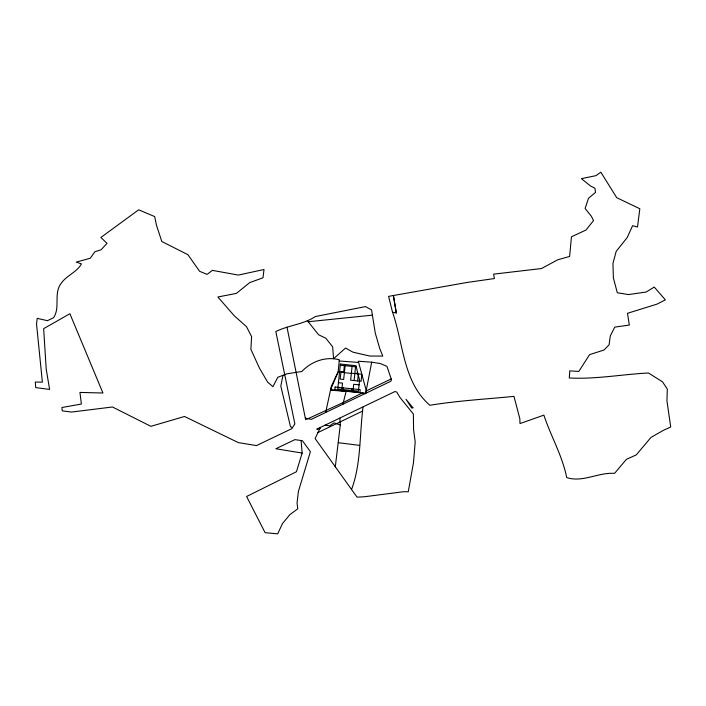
<?xml version="1.0" encoding="UTF-8"?>
<svg xmlns="http://www.w3.org/2000/svg" width="706" height="706" viewBox="0 0 706 706"><rect width="100%" height="100%" fill="white"/><g stroke="black" fill="none" stroke-linecap="round" stroke-linejoin="round"><path stroke-width="1.06" d="M362.928 407.15L362.575 411.095C359.557 437.279 360.845 464.407 351.562 489.505L357.033 497.139L364.402 496.759L403.797 491.685L408.253 491.791L413.478 462.73L415.199 441.877L413.584 429.548L413.363 414.007L399.923 397.39L396.754 392.068L394.963 391.521L316.738 429.169L319.668 428.886L320.356 427.448L315.123 438.567L351.562 489.505M287.007 327.231L305.31 418.093L311.293 419.364L390.727 381.311L391.512 379.802L386.941 366.352L380.26 363.546L371.691 362.187L365.664 393.33L330.593 389.659L338.156 371.833L339.33 359.786C325.695 356.151 311.372 361.428 301.833 371.48L286.848 373.836L277.802 377.278L272.922 386.685L267.618 382.096L259.455 368.126L250.904 349.391L251.592 336.612L246.535 326.719L234.207 315.723L217.863 296.988L236.404 293.396L249.721 282.603L263.003 277.793L264 269.515L238.319 275.075L212.4 270.38L207.096 274.387L199.63 271.307L187.902 254.663L161.806 241.514L156.344 224.808L154.72 216.601L138.685 209.788L100.861 237.481L107.03 243.332L101.099 249.765L94.895 251.751L90.253 258.237L76.222 262.111L81.419 263.868C76.848 272.339 66.364 275.508 60.963 283.635C53.409 293.758 60.522 307.489 53.559 317.709L47.434 320.674L37.189 318.344L36.544 324.116L42.378 382.167L35.3 382.043L35.75 387.612L49.605 389.421L46.19 368.982L43.657 328.661L69.885 313.729L102.935 393.013L79.937 392.421L81.393 404.026L61.934 407.521L62.252 410.866L71.633 412.048L112.475 406.991L150.881 426.327L184.513 416.478L238.31 442.6L256.481 445.583L291.816 428.666L294.861 423.882L275.825 331.538C288.586 325.192 303.359 324.486 315.379 316.544L365.479 306.598L371.568 309.908L375.283 333.117L379.802 348.676L382.784 356.08L369.865 356.053L352.991 352.179L345.516 348.058L333.585 358.719L332.641 346.778L325.845 338.245L318.635 334.776L307.313 320.665M341.88 389.43L342.542 383.12L338.43 382.687M344.369 365.629L343.707 371.956L339.604 371.532M345.102 365.708L343.663 379.457L340.177 379.096L340.91 372.124L344.396 372.486M343.195 390.692L343.487 387.903M352.082 366.44L350.644 380.19L361.101 381.284L361.834 374.304L351.367 373.218M351.57 391.565L351.862 388.777M353.044 390.594L353.706 384.285L359.098 384.849M354.13 380.552L354.862 373.58M355.533 366.793L354.871 373.121L357.889 373.439M357.615 380.913L358.348 373.942M339.868 418.128L340.292 424.924L335.297 466.913M282.991 375.301L280.803 386.094L290.484 426.662L292.478 427.642M338.156 371.833L331.352 386.208L325.66 412.507M342.887 404.361L346.152 391.283L330.47 390.206M371.691 362.187L358.286 361.225L366.317 390.85L365.576 393.674L362.249 392.968L343.301 402.482L308.019 418.676L305.672 419.629L305.31 418.093M302.142 453.058L296.441 471.749L246.597 496.495L265.094 532.677L277.705 533.842L282.444 523.623L289.937 514.586L297.791 508.805L297.05 503.096L298.382 491.552L310.384 451.655L302.406 440.712L294.905 439.635L275.843 448.751L302.142 453.058L301.074 440.518M317.947 432.566L362.575 411.095M366.317 390.85L391.159 378.972M308.143 321.751L372.406 315.158M339.215 360.969L358.613 362.452M340.257 365.205L356.221 366.873M344.378 372.68L351.35 373.412M338.35 442.688L359.672 445.398M325.025 425.197L329.711 425.842L334.035 422.903L340.292 424.924M392.562 312.228C403.4 343.372 403.038 382.167 429.892 405.288C457.726 400.664 485.966 399.172 513.977 396.366L519.837 418.773L519.995 423.556L543.876 415.137C550.83 436.237 562.373 455.679 566.706 477.574C582.662 482.816 598.256 472.173 614.564 473.373L626.416 459.315L636.256 454.902L651.02 437.385L663.34 430.369L670.7 426.998L666.949 400.779L667.32 389.094L662.528 381.849L648.461 372.989C622.065 374.33 595.793 379.378 569.31 377.984L569.768 370.879L578.805 371.427L589.598 354.641L604.045 350.008L609.101 344.784L610.311 335.897L614.758 327.125L629.346 325.06L627.484 313.305L656.995 304.127L665.361 299.865L654.259 287.068L646.131 292.037L628.525 294.57L617.3 292.769L613.382 277.917L612.949 263.409L616.197 251.362L627.228 237.534L632.594 225.682L637.492 227.023L639.839 208.747L616.735 197.715L600.824 172.158L595.97 175.653L581.391 178.653L590.587 186.031L594.955 188.22L595.502 192.394L588.486 198.289L585.106 208.482L591.372 216.248L593.525 220.581L585.998 230.032L571.445 236.819L569.636 256.454L557.819 259.755L541.537 268.527L493.618 274.149L494.385 278.552L466.948 282.479L388.591 296.37L392.527 312.237L396.331 312.961L393.383 295.514L396.295 312.97M335.121 387.029L334.829 389.818L359.936 392.439L360.228 389.65L335.121 387.029M340.38 364.049L337.777 388.997L358.436 391.159L359.583 380.163L355.921 365.673L340.38 364.049M412.931 407.812L411.695 408.006L405.968 399.252L412.931 407.812"/></g></svg>
